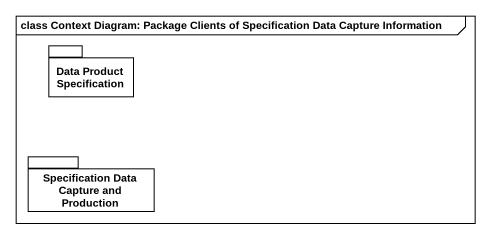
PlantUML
@startuml
mainframe class Context Diagram: Package Clients of Specification Data Capture Information
package "Data Product Specification" as Data_Product_Specification {
}
package "Specification Data Capture and Production" as Specification_Data_Capture {
}
@enduml
